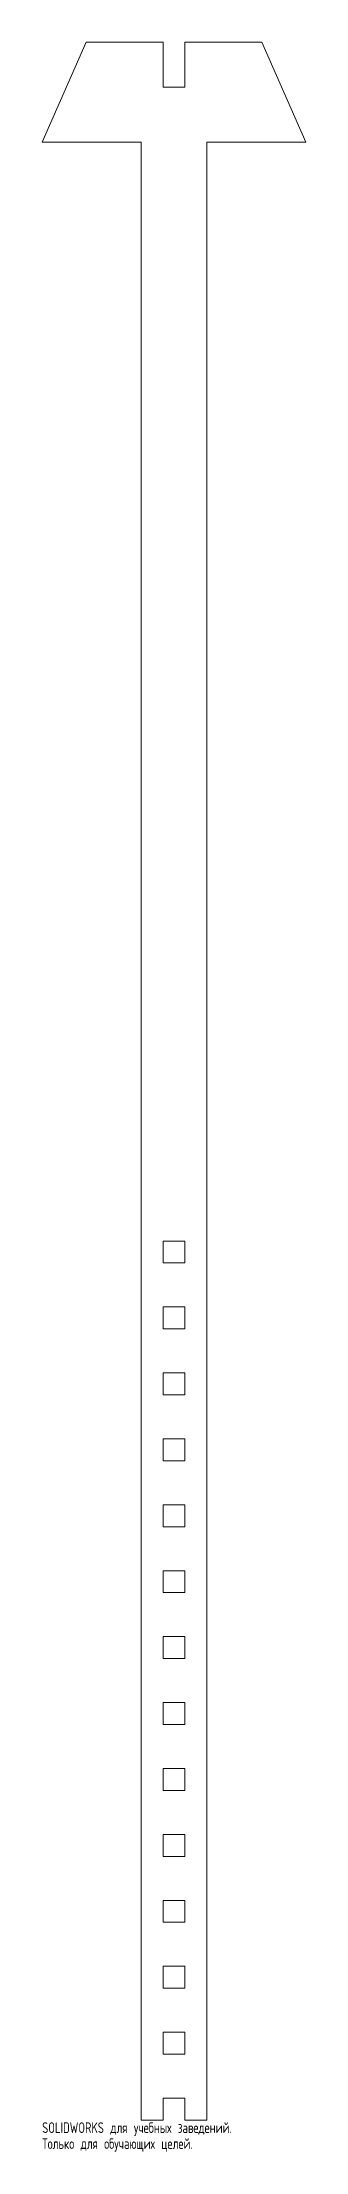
# Model space of a CAD drawing. Header units: millimetres. Extents: x -60 to 60, y -914 to 45.
import ezdxf

# ---------------------------------------------------------------- set-up
doc = ezdxf.new("R2010")
doc.units = ezdxf.units.MM
doc.styles.add('SLDTEXTSTYLE0', font='TXT', dxfattribs={"width": 0.7, "bigfont": 'bigfont'})

msp = doc.modelspace()

# ---------------------------------------------------------------- linework, layer by layer
at = {"color": 7, "linetype": 'Continuous', "lineweight": 15}
for p, q in [((-40, 45.46), (-60, 0)), ((-5, 45.46), (-40, 45.46)), ((-5, 25), (-5, 45.46)), ((5, 45.46), (5, 25)), ((40, 45.46), (5, 45.46)), ((60, 0), (40, 45.46)), ((5, 25), (-5, 25)), ((-60, 0), (-15, 0)), ((-15, 0), (-15, -900)), ((15, 0), (60, 0)), ((15, -900), (15, 0)), ((5, -500), (-5, -500)), ((-5, -500), (-5, -510)), ((5, -510), (5, -500)), ((-5, -510), (5, -510)), ((5, -530), (-5, -530)), ((-5, -530), (-5, -540)), ((5, -540), (5, -530)), ((-5, -540), (5, -540)), ((5, -560), (-5, -560)), ((-5, -560), (-5, -570)), ((5, -570), (5, -560)), ((-5, -570), (5, -570)), ((5, -590), (-5, -590)), ((-5, -590), (-5, -600)), ((5, -600), (5, -590)), ((-5, -600), (5, -600)), ((5, -620), (-5, -620)), ((-5, -620), (-5, -630)), ((5, -630), (5, -620)), ((-5, -630), (5, -630)), ((5, -650), (-5, -650)), ((-5, -650), (-5, -660)), ((5, -660), (5, -650)), ((-5, -660), (5, -660)), ((5, -680), (-5, -680)), ((-5, -680), (-5, -690)), ((5, -690), (5, -680)), ((-5, -690), (5, -690)), ((5, -710), (-5, -710)), ((-5, -710), (-5, -720)), ((5, -720), (5, -710)), ((-5, -720), (5, -720)), ((5, -740), (-5, -740)), ((-5, -740), (-5, -750)), ((5, -750), (5, -740)), ((-5, -750), (5, -750)), ((5, -770), (-5, -770)), ((-5, -770), (-5, -780)), ((5, -780), (5, -770)), ((-5, -780), (5, -780)), ((5, -800), (-5, -800)), ((-5, -800), (-5, -810)), ((5, -810), (5, -800)), ((-5, -810), (5, -810)), ((5, -830), (-5, -830)), ((-5, -830), (-5, -840)), ((5, -840), (5, -830)), ((-5, -840), (5, -840)), ((5, -860), (-5, -860)), ((-5, -860), (-5, -870)), ((5, -870), (5, -860)), ((-5, -870), (5, -870)), ((-5, -890), (5, -890)), ((-5, -900), (-5, -890)), ((5, -890), (5, -900)), ((-15, -900), (-5, -900)), ((5, -900), (15, -900))]:
    msp.add_line(p, q, dxfattribs=at)

# ---------------------------------------------------------------- texts
at = {"color": 7, "linetype": 'Continuous', "char_height": 4.83362, "attachment_point": 1, "style": 'SLDTEXTSTYLE0'}
for s, insert in [('SOLIDWORKS \\M+18474\\M+1847C\\M+18491 \\M+18485\\M+18489\\M+18475\\M+18471\\M+1847E\\M+1848D\\M+18487 \\M+18478\\M+18470\\M+18472\\M+18475\\M+18474\\M+18475\\M+1847E\\M+18479\\M+1847A.', (-60, -901.02)), ('\\M+18453\\M+18480\\M+1847C\\M+1848E\\M+1847B\\M+18480 \\M+18474\\M+1847C\\M+18491 \\M+18480\\M+18471\\M+18485\\M+18489\\M+18470\\M+18490\\M+1848B\\M+18479\\M+18487 \\M+18488\\M+18475\\M+1847C\\M+18475\\M+1847A.', (-60, -908.27))]:
    msp.add_mtext(s, dxfattribs=dict(at, insert=insert))

doc.saveas('drawing.dxf')
